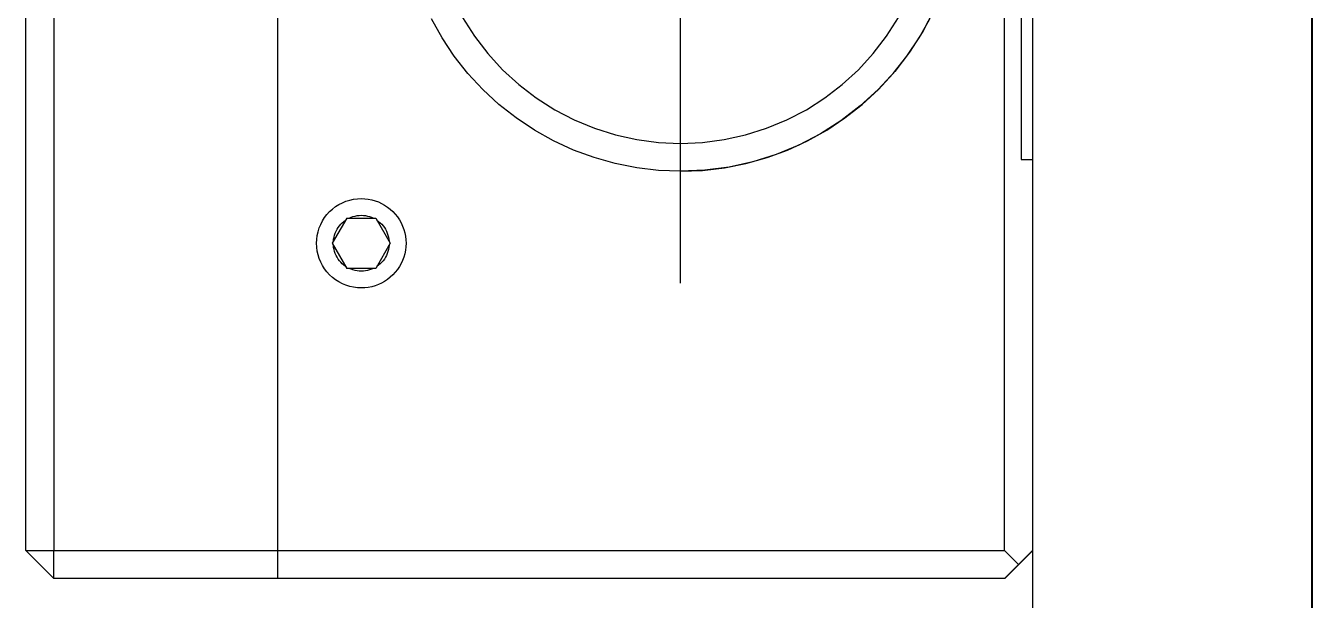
# Model space of a CAD drawing. Extents: x 166 to 392, y 15 to 196.
# Drawn here: x 231.52 to 254.53, y 42.45 to 52.74 of the extents above; entities that cross this region are included whole.
import ezdxf

# ---------------------------------------------------------------- set-up
doc = ezdxf.new("R2010")
doc.units = 0
doc.header["$LTSCALE"] = 10
doc.linetypes.add('CENTER', pattern=[2, 1.25, -0.25, 0.25, -0.25])
doc.layers.get('0').update_dxf_attribs({"linetype": 'CONTINUOUS'})
doc.layers.add('CENTER', color=1, linetype='CENTER')

msp = doc.modelspace()

# ---------------------------------------------------------------- linework, layer by layer
at = {"color": 7, "linetype": 'CONTINUOUS'}
for p, q in [((232.02195, 67.84333), (232.02195, 43.34333)), ((249.521949, 67.84333), (249.521949, 30.34333)), ((254.521949, 35.34333), (254.521949, 67.84333)), ((254.527485, 67.84333), (254.527485, 35.34333)), ((231.522061, 43.34333), (231.522061, 67.34333)), ((249.021949, 43.34333), (249.021949, 67.34333)), ((249.322016, 60.34333), (249.322016, 50.34333)), ((249.327419, 50.34333), (249.327419, 60.34333)), ((236.02195, 57.676143), (236.02195, 42.84333)), ((247.76241, 53.018106), (247.560998, 52.631198)), ((238.96767, 52.518705), (238.775838, 52.861245)), ((239.333646, 52.881198), (239.544576, 52.550104)), ((246.916944, 52.550104), (247.127874, 52.881198)), ((247.495732, 52.518705), (247.687564, 52.861245)), ((239.185786, 52.192271), (238.96767, 52.518705)), ((239.544576, 52.550104), (239.78356, 52.238653)), ((246.67796, 52.238653), (246.916944, 52.550104)), ((247.277616, 52.192271), (247.495732, 52.518705)), ((247.560998, 52.631198), (247.326631, 52.263315)), ((239.78356, 52.238653), (240.04878, 51.949217)), ((246.412741, 51.949217), (246.67796, 52.238653)), ((247.326631, 52.263315), (247.061093, 51.91726)), ((239.428841, 51.883957), (239.185786, 52.192271)), ((247.034561, 51.883957), (247.277616, 52.192271)), ((239.695337, 51.595664), (239.428841, 51.883957)), ((240.04878, 51.949217), (240.338216, 51.683998)), ((246.123304, 51.683998), (246.412741, 51.949217)), ((247.061093, 51.91726), (246.766405, 51.595664)), ((246.768065, 51.595664), (247.034561, 51.883957)), ((239.983631, 51.329168), (239.695337, 51.595664)), ((240.338216, 51.683998), (240.649666, 51.445013)), ((245.811854, 51.445013), (246.123304, 51.683998)), ((246.766405, 51.595664), (246.444809, 51.300975)), ((246.479772, 51.329168), (246.768065, 51.595664)), ((240.291945, 51.086113), (239.983631, 51.329168)), ((240.649666, 51.445013), (240.98076, 51.234083)), ((245.48076, 51.234083), (245.811854, 51.445013)), ((246.171458, 51.086113), (246.479772, 51.329168)), ((240.618378, 50.867997), (240.291945, 51.086113)), ((240.98076, 51.234083), (241.328978, 51.052813)), ((245.132542, 51.052813), (245.48076, 51.234083)), ((245.845024, 50.867997), (246.171458, 51.086113)), ((246.444809, 51.300975), (246.098753, 51.035437)), ((240.960918, 50.676165), (240.618378, 50.867997)), ((241.328978, 51.052813), (241.69167, 50.902581)), ((241.69167, 50.902581), (242.066074, 50.784531)), ((244.395446, 50.784531), (244.769851, 50.902581)), ((244.769851, 50.902581), (245.132542, 51.052813)), ((245.502484, 50.676165), (245.845024, 50.867997)), ((246.098753, 51.035437), (245.730871, 50.801071)), ((241.317454, 50.5118), (240.960918, 50.676165)), ((242.066074, 50.784531), (242.449343, 50.699563)), ((242.449343, 50.699563), (242.838559, 50.648321)), ((242.838559, 50.648321), (243.23076, 50.631198)), ((243.23076, 50.631198), (243.622961, 50.648321)), ((243.622961, 50.648321), (244.012177, 50.699563)), ((244.012177, 50.699563), (244.395446, 50.784531)), ((245.145949, 50.5118), (245.502484, 50.676165)), ((245.730871, 50.801071), (245.343962, 50.599659)), ((241.685786, 50.375915), (241.317454, 50.5118)), ((244.940972, 50.432735), (244.524966, 50.301568)), ((244.777617, 50.375915), (245.145949, 50.5118)), ((245.343962, 50.599659), (244.940972, 50.432735)), ((242.063644, 50.269348), (241.685786, 50.375915)), ((242.448699, 50.192756), (242.063644, 50.269348)), ((242.838575, 50.146611), (242.448699, 50.192756)), ((243.624827, 50.146611), (244.014704, 50.192756)), ((244.099112, 50.207159), (243.66665, 50.150224)), ((244.014704, 50.192756), (244.399758, 50.269348)), ((244.524966, 50.301568), (244.099112, 50.207159)), ((244.399758, 50.269348), (244.777617, 50.375915)), ((249.322016, 50.34333), (249.521949, 50.34333)), ((243.230871, 50.131198), (242.838575, 50.146611)), ((243.66665, 50.150224), (243.230871, 50.131198)), ((243.230871, 50.131198), (243.232532, 50.131198)), ((243.232532, 50.131198), (243.624827, 50.146611)), ((237.00772, 49.456165), (237.063089, 49.498651)), ((237.063089, 49.498651), (237.12195, 49.53615)), ((237.12195, 49.53615), (237.183855, 49.568376)), ((237.183855, 49.568376), (237.248334, 49.595084)), ((237.248334, 49.595084), (237.314894, 49.61607)), ((237.314894, 49.61607), (237.383031, 49.631176)), ((237.383031, 49.631176), (237.452225, 49.640285)), ((237.452225, 49.640285), (237.52195, 49.64333)), ((237.52195, 49.64333), (237.584717, 49.640864)), ((237.584717, 49.640864), (237.647097, 49.63348)), ((237.647097, 49.63348), (237.708706, 49.621226)), ((237.708706, 49.621226), (237.769163, 49.604175)), ((237.769163, 49.604175), (237.828096, 49.582433)), ((237.828096, 49.582433), (237.885142, 49.556135)), ((237.885142, 49.556135), (237.939948, 49.525442)), ((237.939948, 49.525442), (237.992178, 49.490543)), ((237.992178, 49.490543), (238.041508, 49.451654)), ((236.796903, 49.181424), (236.829129, 49.24333)), ((236.829129, 49.24333), (236.866628, 49.302191)), ((236.866628, 49.302191), (236.909114, 49.35756)), ((236.909114, 49.35756), (236.956264, 49.409015)), ((236.956264, 49.409015), (237.00772, 49.456165)), ((237.262629, 49.29333), (237.002728, 48.843168)), ((237.182519, 49.21036), (237.211042, 49.234823)), ((237.211042, 49.234823), (237.241321, 49.257076)), ((237.262255, 49.29333), (237.78187, 49.29333)), ((237.304115, 49.29333), (237.338526, 49.308427)), ((237.338526, 49.308427), (237.373973, 49.320897)), ((237.373973, 49.320897), (237.410257, 49.330669)), ((237.410257, 49.330669), (237.447172, 49.33769)), ((237.447172, 49.33769), (237.48451, 49.341918)), ((237.48451, 49.341918), (237.52206, 49.34333)), ((237.52206, 49.34333), (237.559611, 49.341918)), ((237.559611, 49.341918), (237.596949, 49.33769)), ((237.596949, 49.33769), (237.633864, 49.330669)), ((237.633864, 49.330669), (237.670147, 49.320897)), ((237.670147, 49.320897), (237.705595, 49.308427)), ((237.705595, 49.308427), (237.740005, 49.29333)), ((237.781868, 49.293329), (238.041676, 48.843329)), ((237.802799, 49.257076), (237.833079, 49.234823)), ((237.833079, 49.234823), (237.861602, 49.21036)), ((238.041508, 49.451654), (238.087635, 49.409015)), ((238.087635, 49.409015), (238.130274, 49.362888)), ((238.130274, 49.362888), (238.169163, 49.313558)), ((238.169163, 49.313558), (238.204062, 49.261329)), ((238.204062, 49.261329), (238.234755, 49.206522)), ((236.734103, 48.982248), (236.749209, 49.050385)), ((236.749209, 49.050385), (236.770196, 49.116946)), ((236.770196, 49.116946), (236.796903, 49.181424)), ((237.04411, 48.990175), (237.056488, 49.025654)), ((237.056488, 49.025654), (237.071495, 49.060104)), ((237.071495, 49.060104), (237.089048, 49.09333)), ((237.089048, 49.09333), (237.109046, 49.125143)), ((237.109046, 49.125143), (237.131376, 49.155365)), ((237.131376, 49.155365), (237.155913, 49.183824)), ((237.155913, 49.183824), (237.182519, 49.21036)), ((237.861602, 49.21036), (237.888207, 49.183824)), ((237.888207, 49.183824), (237.912744, 49.155365)), ((237.912744, 49.155365), (237.935075, 49.125143)), ((237.935075, 49.125143), (237.955073, 49.09333)), ((237.955073, 49.09333), (237.972625, 49.060104)), ((237.972625, 49.060104), (237.987633, 49.025654)), ((237.987633, 49.025654), (238.000011, 48.990175)), ((238.234755, 49.206522), (238.261053, 49.149476)), ((238.261053, 49.149476), (238.282795, 49.090543)), ((238.282795, 49.090543), (238.299846, 49.030086)), ((238.299846, 49.030086), (238.3121, 48.968477)), ((236.72195, 48.84333), (236.724994, 48.913054)), ((236.724994, 48.773605), (236.72195, 48.84333)), ((236.724994, 48.913054), (236.734103, 48.982248)), ((236.734103, 48.704411), (236.724994, 48.773605)), ((237.002447, 48.84333), (237.002822, 48.84333)), ((237.002728, 48.843492), (237.262629, 48.39333)), ((237.023376, 48.879584), (237.027507, 48.916933)), ((237.027507, 48.769727), (237.023376, 48.807076)), ((237.027507, 48.916933), (237.034432, 48.953866)), ((237.034432, 48.953866), (237.04411, 48.990175)), ((238.041676, 48.843331), (237.781868, 48.393331)), ((238.000011, 48.990175), (238.009689, 48.953866)), ((238.009689, 48.953866), (238.016613, 48.916933)), ((238.016613, 48.916933), (238.020744, 48.879584)), ((238.020744, 48.807076), (238.016613, 48.769727)), ((238.3121, 48.968477), (238.319483, 48.906097)), ((238.319483, 48.780562), (238.3121, 48.718182)), ((238.319483, 48.906097), (238.32195, 48.84333)), ((238.32195, 48.84333), (238.319483, 48.780562)), ((236.749209, 48.636274), (236.734103, 48.704411)), ((236.770196, 48.569714), (236.749209, 48.636274)), ((236.796903, 48.505235), (236.770196, 48.569714)), ((237.034432, 48.732793), (237.027507, 48.769727)), ((237.04411, 48.696484), (237.034432, 48.732793)), ((237.056488, 48.661005), (237.04411, 48.696484)), ((237.071495, 48.626555), (237.056488, 48.661005)), ((237.089048, 48.59333), (237.071495, 48.626555)), ((237.109046, 48.561516), (237.089048, 48.59333)), ((237.131376, 48.531295), (237.109046, 48.561516)), ((237.935075, 48.561516), (237.912744, 48.531295)), ((237.955073, 48.59333), (237.935075, 48.561516)), ((237.972625, 48.626555), (237.955073, 48.59333)), ((237.987633, 48.661005), (237.972625, 48.626555)), ((238.000011, 48.696484), (237.987633, 48.661005)), ((238.009689, 48.732793), (238.000011, 48.696484)), ((238.016613, 48.769727), (238.009689, 48.732793)), ((238.282795, 48.596116), (238.261053, 48.537183)), ((238.299846, 48.656573), (238.282795, 48.596116)), ((238.3121, 48.718182), (238.299846, 48.656573)), ((236.829129, 48.44333), (236.796903, 48.505235)), ((236.866628, 48.384469), (236.829129, 48.44333)), ((236.909114, 48.3291), (236.866628, 48.384469)), ((236.956264, 48.277644), (236.909114, 48.3291)), ((237.155913, 48.502835), (237.131376, 48.531295)), ((237.182519, 48.476299), (237.155913, 48.502835)), ((237.211042, 48.451836), (237.182519, 48.476299)), ((237.241321, 48.429584), (237.211042, 48.451836)), ((237.78187, 48.39333), (237.262255, 48.39333)), ((237.338526, 48.378233), (237.304115, 48.39333)), ((237.373973, 48.365763), (237.338526, 48.378233)), ((237.410257, 48.35599), (237.373973, 48.365763)), ((237.447172, 48.34897), (237.410257, 48.35599)), ((237.48451, 48.344742), (237.447172, 48.34897)), ((237.52206, 48.34333), (237.48451, 48.344742)), ((237.559611, 48.344742), (237.52206, 48.34333)), ((237.596949, 48.34897), (237.559611, 48.344742)), ((237.633864, 48.35599), (237.596949, 48.34897)), ((237.670147, 48.365763), (237.633864, 48.35599)), ((237.705595, 48.378233), (237.670147, 48.365763)), ((237.740005, 48.39333), (237.705595, 48.378233)), ((237.833079, 48.451836), (237.802799, 48.429584)), ((237.861602, 48.476299), (237.833079, 48.451836)), ((237.888207, 48.502835), (237.861602, 48.476299)), ((237.912744, 48.531295), (237.888207, 48.502835)), ((238.130274, 48.323771), (238.087635, 48.277644)), ((238.169163, 48.373101), (238.130274, 48.323771)), ((238.204062, 48.425331), (238.169163, 48.373101)), ((238.234755, 48.480137), (238.204062, 48.425331)), ((238.261053, 48.537183), (238.234755, 48.480137)), ((237.00772, 48.230494), (236.956264, 48.277644)), ((237.063089, 48.188008), (237.00772, 48.230494)), ((237.12195, 48.150509), (237.063089, 48.188008)), ((237.183855, 48.118283), (237.12195, 48.150509)), ((237.248334, 48.091576), (237.183855, 48.118283)), ((237.314894, 48.070589), (237.248334, 48.091576)), ((237.769163, 48.082484), (237.708706, 48.065434)), ((237.828096, 48.104226), (237.769163, 48.082484)), ((237.885142, 48.130524), (237.828096, 48.104226)), ((237.939948, 48.161218), (237.885142, 48.130524)), ((237.992178, 48.196116), (237.939948, 48.161218)), ((238.041508, 48.235005), (237.992178, 48.196116)), ((238.087635, 48.277644), (238.041508, 48.235005)), ((237.383031, 48.055483), (237.314894, 48.070589)), ((237.452225, 48.046374), (237.383031, 48.055483)), ((237.52195, 48.04333), (237.452225, 48.046374)), ((237.584717, 48.045796), (237.52195, 48.04333)), ((237.647097, 48.053179), (237.584717, 48.045796)), ((237.708706, 48.065434), (237.647097, 48.053179)), ((254.524591, 46.457088), (254.524611, 46.498179)), ((254.524611, 46.498179), (254.524632, 46.53215)), ((254.524632, 46.53215), (254.524652, 46.558792)), ((254.524652, 46.558792), (254.524674, 46.57794)), ((254.524674, 46.57794), (254.524695, 46.589476)), ((254.524695, 46.589476), (254.524717, 46.59333)), ((254.524717, 46.59333), (254.524739, 46.589476)), ((254.524739, 46.589476), (254.52476, 46.57794)), ((254.52476, 46.57794), (254.524782, 46.558792)), ((254.524782, 46.558792), (254.524803, 46.53215)), ((254.524803, 46.53215), (254.524823, 46.498179)), ((254.524823, 46.498179), (254.524843, 46.457088)), ((254.524521, 46.227213), (254.524537, 46.293837)), ((254.524537, 46.293837), (254.524554, 46.354601)), ((254.524554, 46.354601), (254.524572, 46.40913)), ((254.524572, 46.40913), (254.524591, 46.457088)), ((254.524843, 46.457088), (254.524862, 46.40913)), ((254.524862, 46.40913), (254.52488, 46.354601)), ((254.52488, 46.354601), (254.524897, 46.293837)), ((254.524897, 46.293837), (254.524913, 46.227213)), ((254.522399, 45.990543), (254.52241, 46.025442)), ((254.52241, 46.025442), (254.522422, 46.056135)), ((254.522422, 46.056135), (254.522435, 46.082433)), ((254.522435, 46.082433), (254.522448, 46.104175)), ((254.522448, 46.104175), (254.522461, 46.121226)), ((254.522461, 46.121226), (254.522475, 46.13348)), ((254.522475, 46.13348), (254.522489, 46.140864)), ((254.522489, 46.140864), (254.522503, 46.14333)), ((254.522503, 46.14333), (254.522517, 46.140864)), ((254.522517, 46.140864), (254.52253, 46.13348)), ((254.52253, 46.13348), (254.522544, 46.121226)), ((254.522544, 46.121226), (254.522558, 46.104175)), ((254.522558, 46.104175), (254.522571, 46.082433)), ((254.522571, 46.082433), (254.522583, 46.056135)), ((254.522583, 46.056135), (254.522595, 46.025442)), ((254.522595, 46.025442), (254.522607, 45.990543)), ((254.524481, 45.996453), (254.524493, 46.078061)), ((254.524493, 46.078061), (254.524507, 46.15514)), ((254.524507, 46.15514), (254.524521, 46.227213)), ((254.524913, 46.227213), (254.524927, 46.15514)), ((254.524927, 46.15514), (254.524941, 46.078061)), ((254.524941, 46.078061), (254.524953, 45.996453)), ((254.526827, 45.990543), (254.526839, 46.025442)), ((254.526839, 46.025442), (254.526851, 46.056135)), ((254.526851, 46.056135), (254.526863, 46.082433)), ((254.526863, 46.082433), (254.526877, 46.104175)), ((254.526877, 46.104175), (254.52689, 46.121226)), ((254.52689, 46.121226), (254.526904, 46.13348)), ((254.526904, 46.13348), (254.526917, 46.140864)), ((254.526917, 46.140864), (254.526931, 46.14333)), ((254.526931, 46.14333), (254.526945, 46.140864)), ((254.526945, 46.140864), (254.526959, 46.13348)), ((254.526959, 46.13348), (254.526973, 46.121226)), ((254.526973, 46.121226), (254.526986, 46.104175)), ((254.526986, 46.104175), (254.526999, 46.082433)), ((254.526999, 46.082433), (254.527012, 46.056135)), ((254.527012, 46.056135), (254.527024, 46.025442)), ((254.527024, 46.025442), (254.527035, 45.990543)), ((254.522352, 45.761329), (254.522359, 45.813558)), ((254.522359, 45.813558), (254.522368, 45.862888)), ((254.522368, 45.862888), (254.522378, 45.909015)), ((254.522378, 45.909015), (254.522388, 45.951654)), ((254.522388, 45.951654), (254.522399, 45.990543)), ((254.522607, 45.990543), (254.522618, 45.951654)), ((254.522618, 45.951654), (254.522628, 45.909015)), ((254.522628, 45.909015), (254.522637, 45.862888)), ((254.522637, 45.862888), (254.522646, 45.813558)), ((254.522646, 45.813558), (254.522654, 45.761329)), ((254.524454, 45.729601), (254.524461, 45.821684)), ((254.524461, 45.821684), (254.52447, 45.910818)), ((254.52447, 45.910818), (254.524481, 45.996453)), ((254.524953, 45.996453), (254.524964, 45.910818)), ((254.524964, 45.910818), (254.524973, 45.821684)), ((254.524973, 45.821684), (254.52498, 45.729601)), ((254.52678, 45.761329), (254.526788, 45.813558)), ((254.526788, 45.813558), (254.526797, 45.862888)), ((254.526797, 45.862888), (254.526806, 45.909015)), ((254.526806, 45.909015), (254.526816, 45.951654)), ((254.526816, 45.951654), (254.526827, 45.990543)), ((254.527035, 45.990543), (254.527046, 45.951654)), ((254.527046, 45.951654), (254.527057, 45.909015)), ((254.527057, 45.909015), (254.527066, 45.862888)), ((254.527066, 45.862888), (254.527075, 45.813558)), ((254.527075, 45.813558), (254.527082, 45.761329)), ((254.522331, 45.530086), (254.522334, 45.590543)), ((254.522334, 45.590543), (254.522339, 45.649476)), ((254.522339, 45.649476), (254.522345, 45.706522)), ((254.522345, 45.706522), (254.522352, 45.761329)), ((254.522654, 45.761329), (254.522661, 45.706522)), ((254.522661, 45.706522), (254.522666, 45.649476)), ((254.522666, 45.649476), (254.522671, 45.590543)), ((254.522671, 45.590543), (254.522675, 45.530086)), ((254.524444, 45.538873), (254.524448, 45.635136)), ((254.524448, 45.635136), (254.524454, 45.729601)), ((254.52498, 45.729601), (254.524986, 45.635136)), ((254.524986, 45.635136), (254.52499, 45.538873)), ((254.526759, 45.530086), (254.526763, 45.590543)), ((254.526763, 45.590543), (254.526768, 45.649476)), ((254.526768, 45.649476), (254.526773, 45.706522)), ((254.526773, 45.706522), (254.52678, 45.761329)), ((254.527082, 45.761329), (254.527089, 45.706522)), ((254.527089, 45.706522), (254.527095, 45.649476)), ((254.527095, 45.649476), (254.5271, 45.590543)), ((254.5271, 45.590543), (254.527104, 45.530086)), ((254.522326, 45.406097), (254.522328, 45.468477)), ((254.522326, 45.34333), (254.522326, 45.406097)), ((254.522326, 45.280562), (254.522326, 45.34333)), ((254.522328, 45.468477), (254.522331, 45.530086)), ((254.522675, 45.530086), (254.522678, 45.468477)), ((254.522678, 45.468477), (254.522679, 45.406097)), ((254.522679, 45.406097), (254.52268, 45.34333)), ((254.52268, 45.34333), (254.522679, 45.280562)), ((254.52444, 45.34333), (254.524441, 45.441404)), ((254.524441, 45.245256), (254.52444, 45.34333)), ((254.524441, 45.441404), (254.524444, 45.538873)), ((254.52499, 45.538873), (254.524993, 45.441404)), ((254.524993, 45.441404), (254.524994, 45.34333)), ((254.524994, 45.34333), (254.524993, 45.245256)), ((254.526754, 45.34333), (254.526755, 45.406097)), ((254.526755, 45.280562), (254.526754, 45.34333)), ((254.526755, 45.406097), (254.526756, 45.468477)), ((254.526756, 45.468477), (254.526759, 45.530086)), ((254.527104, 45.530086), (254.527106, 45.468477)), ((254.527106, 45.468477), (254.527108, 45.406097)), ((254.527108, 45.406097), (254.527108, 45.34333)), ((254.527108, 45.34333), (254.527108, 45.280562)), ((254.522328, 45.218182), (254.522326, 45.280562)), ((254.522331, 45.156573), (254.522328, 45.218182)), ((254.522334, 45.096116), (254.522331, 45.156573)), ((254.522339, 45.037183), (254.522334, 45.096116)), ((254.522671, 45.096116), (254.522666, 45.037183)), ((254.522675, 45.156573), (254.522671, 45.096116)), ((254.522678, 45.218182), (254.522675, 45.156573)), ((254.522679, 45.280562), (254.522678, 45.218182)), ((254.524444, 45.147787), (254.524441, 45.245256)), ((254.524448, 45.051523), (254.524444, 45.147787)), ((254.52499, 45.147787), (254.524986, 45.051523)), ((254.524993, 45.245256), (254.52499, 45.147787)), ((254.526756, 45.218182), (254.526755, 45.280562)), ((254.526759, 45.156573), (254.526756, 45.218182)), ((254.526763, 45.096116), (254.526759, 45.156573)), ((254.526768, 45.037183), (254.526763, 45.096116)), ((254.5271, 45.096116), (254.527095, 45.037183)), ((254.527104, 45.156573), (254.5271, 45.096116)), ((254.527106, 45.218182), (254.527104, 45.156573)), ((254.527108, 45.280562), (254.527106, 45.218182)), ((254.522345, 44.980137), (254.522339, 45.037183)), ((254.522352, 44.925331), (254.522345, 44.980137)), ((254.522359, 44.873101), (254.522352, 44.925331)), ((254.522368, 44.823771), (254.522359, 44.873101)), ((254.522646, 44.873101), (254.522637, 44.823771)), ((254.522654, 44.925331), (254.522646, 44.873101)), ((254.522661, 44.980137), (254.522654, 44.925331)), ((254.522666, 45.037183), (254.522661, 44.980137)), ((254.524454, 44.957058), (254.524448, 45.051523)), ((254.524461, 44.864975), (254.524454, 44.957058)), ((254.52447, 44.775842), (254.524461, 44.864975)), ((254.524973, 44.864975), (254.524964, 44.775842)), ((254.52498, 44.957058), (254.524973, 44.864975)), ((254.524986, 45.051523), (254.52498, 44.957058)), ((254.526773, 44.980137), (254.526768, 45.037183)), ((254.52678, 44.925331), (254.526773, 44.980137)), ((254.526788, 44.873101), (254.52678, 44.925331)), ((254.526797, 44.823771), (254.526788, 44.873101)), ((254.527075, 44.873101), (254.527066, 44.823771)), ((254.527082, 44.925331), (254.527075, 44.873101)), ((254.527089, 44.980137), (254.527082, 44.925331)), ((254.527095, 45.037183), (254.527089, 44.980137)), ((254.522378, 44.777644), (254.522368, 44.823771)), ((254.522388, 44.735005), (254.522378, 44.777644)), ((254.522399, 44.696116), (254.522388, 44.735005)), ((254.52241, 44.661218), (254.522399, 44.696116)), ((254.522422, 44.630524), (254.52241, 44.661218)), ((254.522435, 44.604226), (254.522422, 44.630524)), ((254.522583, 44.630524), (254.522571, 44.604226)), ((254.522595, 44.661218), (254.522583, 44.630524)), ((254.522607, 44.696116), (254.522595, 44.661218)), ((254.522618, 44.735005), (254.522607, 44.696116)), ((254.522628, 44.777644), (254.522618, 44.735005)), ((254.522637, 44.823771), (254.522628, 44.777644)), ((254.524481, 44.690206), (254.52447, 44.775842)), ((254.524493, 44.608598), (254.524481, 44.690206)), ((254.524953, 44.690206), (254.524941, 44.608598)), ((254.524964, 44.775842), (254.524953, 44.690206)), ((254.526806, 44.777644), (254.526797, 44.823771)), ((254.526816, 44.735005), (254.526806, 44.777644)), ((254.526827, 44.696116), (254.526816, 44.735005)), ((254.526839, 44.661218), (254.526827, 44.696116)), ((254.526851, 44.630524), (254.526839, 44.661218)), ((254.526863, 44.604226), (254.526851, 44.630524)), ((254.527012, 44.630524), (254.526999, 44.604226)), ((254.527024, 44.661218), (254.527012, 44.630524)), ((254.527035, 44.696116), (254.527024, 44.661218)), ((254.527046, 44.735005), (254.527035, 44.696116)), ((254.527057, 44.777644), (254.527046, 44.735005)), ((254.527066, 44.823771), (254.527057, 44.777644)), ((254.522448, 44.582484), (254.522435, 44.604226)), ((254.522461, 44.565434), (254.522448, 44.582484)), ((254.522475, 44.553179), (254.522461, 44.565434)), ((254.522489, 44.545796), (254.522475, 44.553179)), ((254.522503, 44.54333), (254.522489, 44.545796)), ((254.522517, 44.545796), (254.522503, 44.54333)), ((254.52253, 44.553179), (254.522517, 44.545796)), ((254.522544, 44.565434), (254.52253, 44.553179)), ((254.522558, 44.582484), (254.522544, 44.565434)), ((254.522571, 44.604226), (254.522558, 44.582484)), ((254.524507, 44.53152), (254.524493, 44.608598)), ((254.524521, 44.459446), (254.524507, 44.53152)), ((254.524537, 44.392822), (254.524521, 44.459446)), ((254.524913, 44.459446), (254.524897, 44.392822)), ((254.524927, 44.53152), (254.524913, 44.459446)), ((254.524941, 44.608598), (254.524927, 44.53152)), ((254.526877, 44.582484), (254.526863, 44.604226)), ((254.52689, 44.565434), (254.526877, 44.582484)), ((254.526904, 44.553179), (254.52689, 44.565434)), ((254.526917, 44.545796), (254.526904, 44.553179)), ((254.526931, 44.54333), (254.526917, 44.545796)), ((254.526945, 44.545796), (254.526931, 44.54333)), ((254.526959, 44.553179), (254.526945, 44.545796)), ((254.526973, 44.565434), (254.526959, 44.553179)), ((254.526986, 44.582484), (254.526973, 44.565434)), ((254.526999, 44.604226), (254.526986, 44.582484)), ((254.524554, 44.332058), (254.524537, 44.392822)), ((254.524572, 44.277529), (254.524554, 44.332058)), ((254.524591, 44.229571), (254.524572, 44.277529)), ((254.524611, 44.18848), (254.524591, 44.229571)), ((254.524632, 44.154509), (254.524611, 44.18848)), ((254.524823, 44.18848), (254.524803, 44.154509)), ((254.524843, 44.229571), (254.524823, 44.18848)), ((254.524862, 44.277529), (254.524843, 44.229571)), ((254.52488, 44.332058), (254.524862, 44.277529)), ((254.524897, 44.392822), (254.52488, 44.332058)), ((254.524652, 44.127867), (254.524632, 44.154509)), ((254.524674, 44.108719), (254.524652, 44.127867)), ((254.524695, 44.097183), (254.524674, 44.108719)), ((254.524717, 44.09333), (254.524695, 44.097183)), ((254.524739, 44.097183), (254.524717, 44.09333)), ((254.52476, 44.108719), (254.524739, 44.097183)), ((254.524782, 44.127867), (254.52476, 44.108719)), ((254.524803, 44.154509), (254.524782, 44.127867)), ((232.02206, 42.84333), (231.522061, 43.34333)), ((231.522061, 43.34333), (249.021949, 43.34333)), ((232.02206, 42.84333), (232.02195, 43.34333)), ((249.272005, 43.09333), (249.021949, 43.34333)), ((249.521949, 43.343219), (249.022005, 42.843385)), ((249.02743, 42.843274), (249.521949, 43.337904)), ((249.027374, 42.84333), (232.02206, 42.84333))]:
    msp.add_line(p, q, dxfattribs=at)
at = {"layer": 'CENTER', "color": 1, "linetype": 'CENTER'}
msp.add_line((243.230871, 48.131198), (243.230871, 62.131198), dxfattribs=at)

doc.saveas('drawing.dxf')
